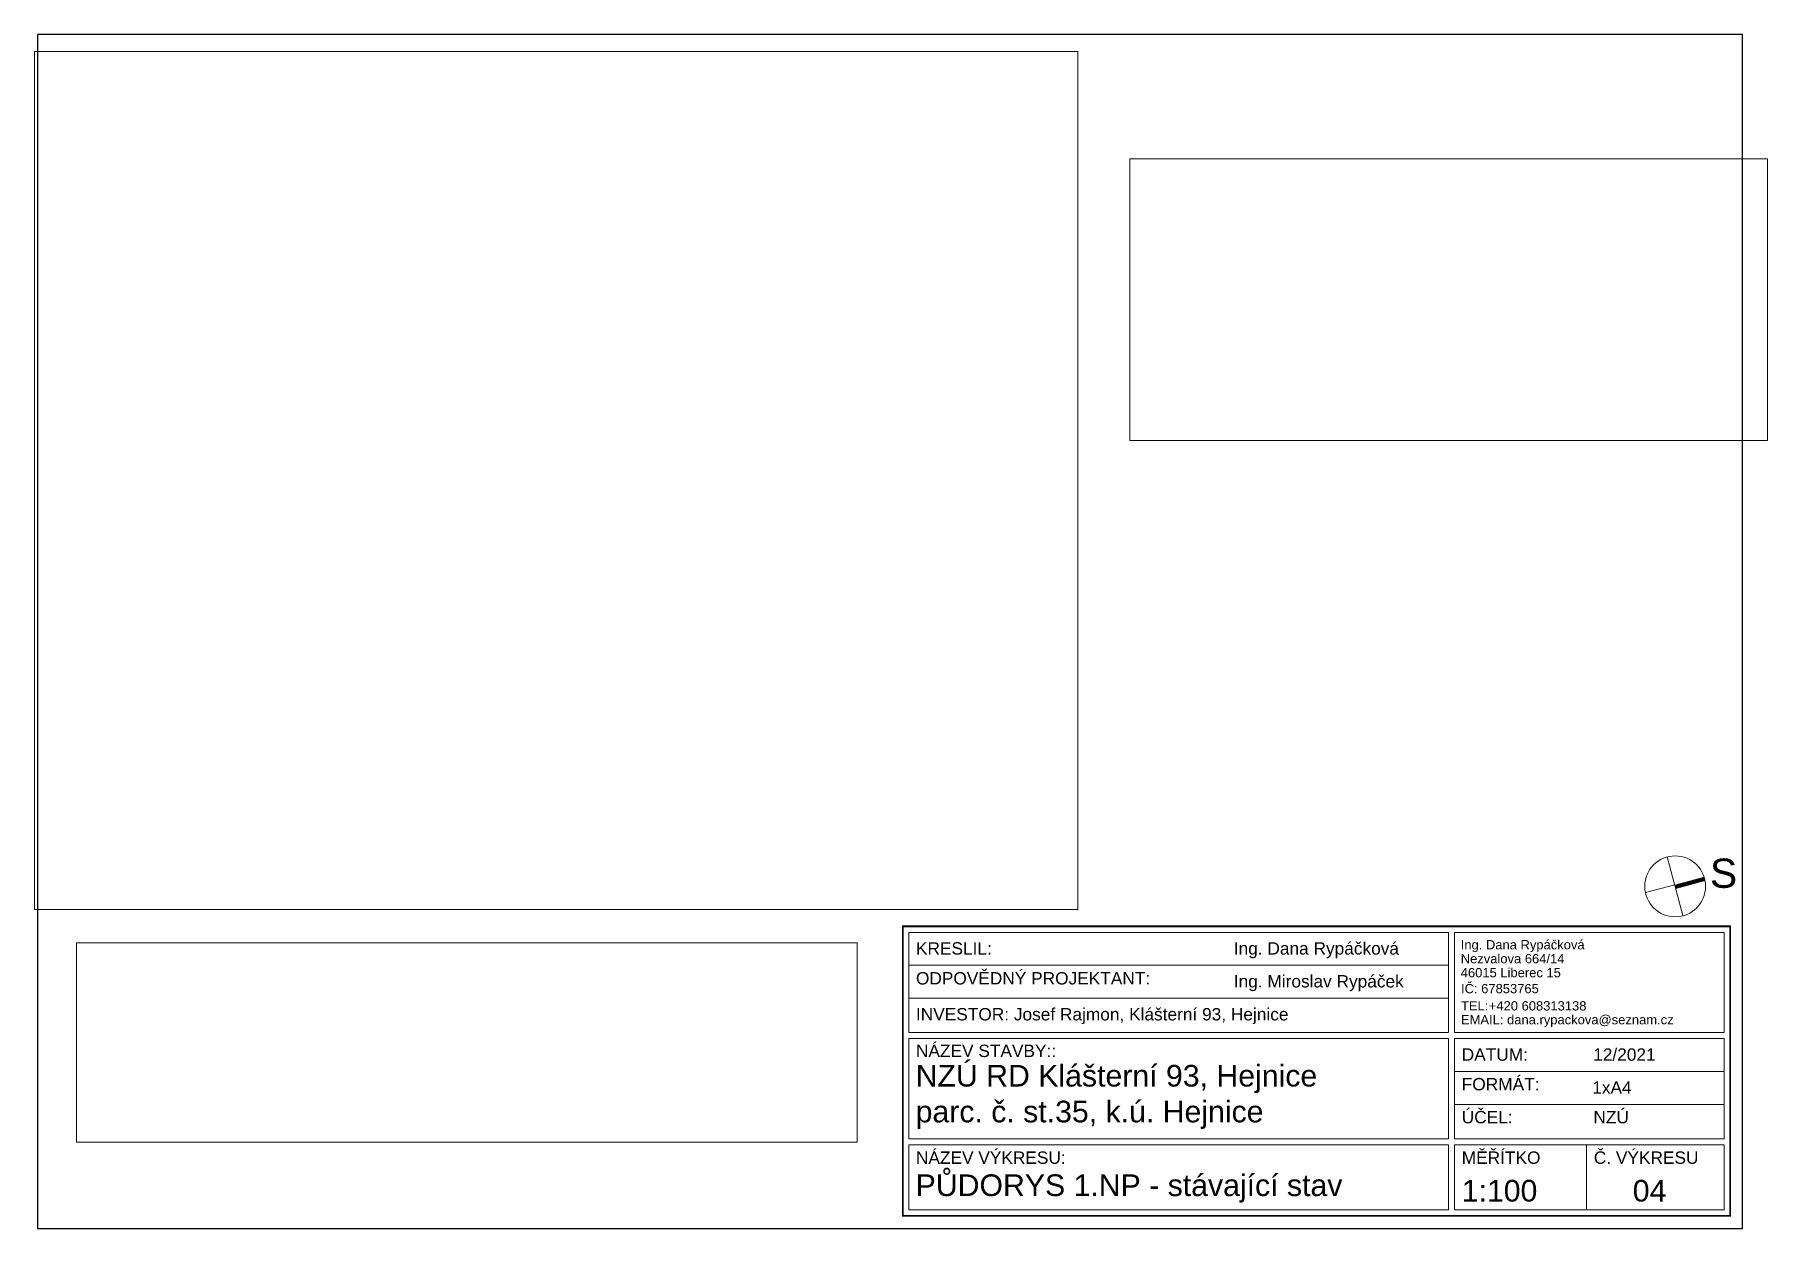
# Paper-space layout '1.NPs' of a CAD drawing. Header units: millimetres. Extents: x 0 to 295, y 0 to 204.
import ezdxf

# ---------------------------------------------------------------- set-up
doc = ezdxf.new("R2010")
doc.units = ezdxf.units.MM
doc.layers.add('netisknout', color=200, linetype='Continuous', lineweight=9, plot=False)
doc.layers.add('tenka', color=6, linetype='Continuous', lineweight=15)
doc.styles.get("Standard").update_dxf_attribs({"font": 'arial.ttf'})

psp = doc.layouts.new('1.NPs')

# ---------------------------------------------------------------- linework, layer by layer
at = {"transparency": 33554687}
psp.add_lwpolyline([(0.01, 0), (290.7, 0), (290.7, 203.53), (0.01, 203.53)], close=True, dxfattribs=at)
at = {"layer": 'tenka', "transparency": 33554687}
for points in [[(280.53, 53.33), (277.86, 63.33)], [(279.13, 58.58), (274.12, 57.26)], [(240.57, 50.47), (240.57, 33.37), (148.53, 33.37), (148.53, 50.47), (240.57, 50.47)], [(148.53, 44.85), (240.57, 44.85)], [(240.57, 39.24), (148.53, 39.24)], [(148.53, 32.36), (148.53, 15.26), (240.57, 15.26), (240.57, 32.36), (148.53, 32.36)], [(241.58, 32.36), (287.57, 32.36), (287.57, 15.26), (241.58, 15.26), (241.58, 32.36)], [(241.58, 26.75), (287.57, 26.75)], [(287.57, 21.13), (241.58, 21.13)], [(148.53, 14.25), (148.53, 3.15), (240.57, 3.15), (240.57, 14.25), (148.53, 14.25)], [(241.58, 14.25), (241.58, 3.15), (287.57, 3.15), (287.57, 14.25), (241.58, 14.25)], [(264.1, 14.25), (264.1, 3.15)]]:
    psp.add_lwpolyline(points, dxfattribs=at)
at = {"layer": 'tenka', "transparency": 33554687, "const_width": 0.714}
psp.add_lwpolyline([(279.22, 58.23), (284.23, 59.59)], dxfattribs=at)
at = {"layer": 'tenka', "transparency": 33554687, "const_width": 0.316, "flags": 128}
psp.add_lwpolyline([(147.52, 51.48), (288.58, 51.48), (288.58, 2.14), (147.52, 2.14), (147.52, 51.48)], dxfattribs=at)
at = {"layer": 'tenka', "transparency": 33554687}
psp.add_lwpolyline([(241.58, 50.47), (287.57, 50.47), (287.57, 33.37), (241.58, 33.37)], close=True, dxfattribs=at)
psp.add_circle((279.2, 58.32), 5.19, dxfattribs=at)

# ---------------------------------------------------------------- texts
at = {"layer": 'tenka', "transparency": 33554687, "attachment_point": 1}
for s, width, heights, insert, char_height in [('S', 2720, [0], (285.12, 63.05), 4.99), ('KRESLIL:', 2720, [0], (149.76, 48.79), 2.109), ('Ing. Dana Rypáčková', 2720, [0], (203.95, 48.79), 2.1087), ('Ing. Dana Rypáčková', 2720, [0], (242.64, 49.15), 1.5815), ('46015 Liberec 15', 2720, [0], (242.64, 44.39), 1.5815), ('Nezvalova 664/14', 2720, [0], (242.64, 46.77), 1.5815), ('ODPOVĚDNÝ PROJEKTANT:', 4451.522, [0], (149.76, 43.69), 2.1087), ('Ing. Miroslav Rypáček', 3113.161, [0], (203.95, 43.18), 2.1087), ('IČ: 67853765', 2720, [0], (242.69, 41.67), 1.5815), ('\\pi-4.74461,l6.32615,t6.32615;TEL:^I+420 608313138', 2720, [0], (241.1, 38.73), 1.5815), ('INVESTOR: Josef Rajmon, Klášterní 93, Hejnice', 8635.009, [0], (149.76, 37.56), 2.1087), ('\\pi-4.74461,l6.32615,t6.32615;EMAIL: dana.rypackova@seznam.cz', 3189.3609, [0], (241.1, 36.37), 1.5815), ('NÁZEV STAVBY::', 2720, [0], (149.76, 31.32), 2.1087), ('DATUM:', 2720, [0], (242.81, 30.69), 2.109), ('12/2021', 2720, [0], (265.22, 30.69), 2.109), ('NZÚ RD Klášterní 93, Hejnice', 8548.4228, [19.76], (149.71, 27.87), 3.6903), ('FORMÁT:', 2720, [0], (242.81, 25.64), 2.109), ('1xA4', 2720, [0], (265.06, 25.07), 2.109), ('parc. č. st.35, k.ú. Hejnice', 8548.4228, [5.84], (149.71, 21.76), 3.6903), ('ÚČEL:', 2720, [0], (242.81, 20.02), 2.109), ('NZÚ', 2720, [0], (265.26, 20.02), 2.109), ('NÁZEV VÝKRESU:', 2720, [0], (149.76, 13.11), 2.1087), ('MĚŘÍTKO', 2720, [0], (242.81, 13.11), 2.109), ('Č. VÝKRESU', 2720, [0], (265.33, 13.11), 2.109), ('PŮDORYS 1.NP - stávající stav', 2720, [0], (149.71, 9.2), 3.6903), ('1:100', 2720, [0], (242.81, 8.26), 3.69), ('04', 2720, [0], (271.97, 8.26), 3.69)]:
    psp.add_mtext_dynamic_manual_height_columns(s, width=width, gutter_width=12.5, heights=heights, dxfattribs=dict(at, insert=insert, char_height=char_height))

# ---------------------------------------------------------------- viewports
at = {"layer": 'netisknout', "linetype": 'Continuous', "transparency": 33554687, "view_target_point": (51478.3, 11586.85)}
psp.add_viewport(center=(88.43, 127.51), size=(177.85, 146.326), view_center_point=(-206615.4, -107607.22), view_height=14632.6006, dxfattribs=at)
for center, size, view_center_point, view_height, status in [((240.57, 158.33), (108.69, 48.0284), (-185572.79, -106749.78), 4802.8365, 3), ((73.2, 31.69), (133.11, 33.9456), (-183851.16, -56504.57), 3394.5638, 4)]:
    psp.add_viewport(center=center, size=size, view_center_point=view_center_point, view_height=view_height, status=status, dxfattribs=at)

doc.saveas('drawing.dxf')
